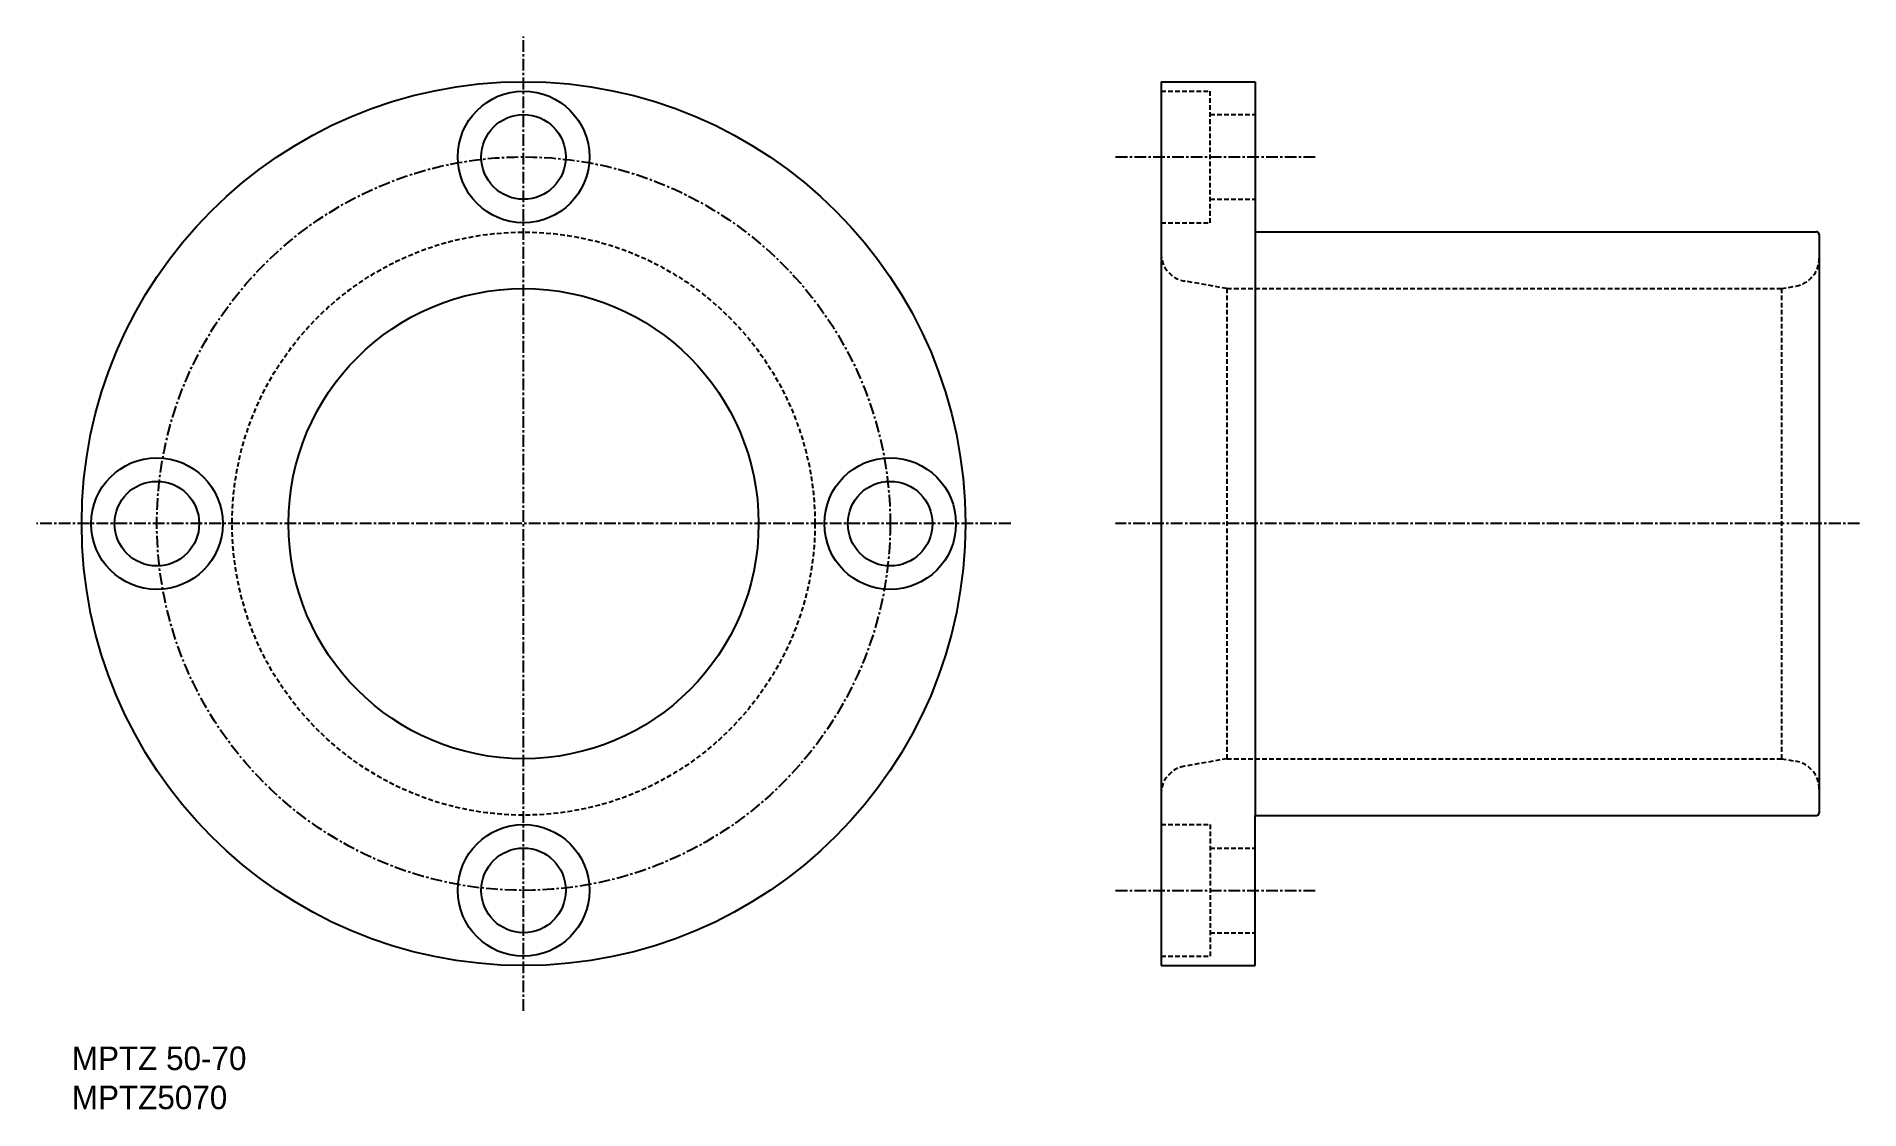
# Model space of a CAD drawing. Extents: x 20 to 213, y 37 to 151.
import ezdxf

# ---------------------------------------------------------------- set-up
doc = ezdxf.new("R2010")
doc.units = 0
doc.linetypes.add('CENTER', pattern=[2, 1.25, -0.25, 0.25, -0.25])
doc.linetypes.add('DASHED', pattern=[0.75, 0.5, -0.25])
doc.layers.get('0').update_dxf_attribs({"linetype": 'CONTINUOUS'})
doc.layers.add('CENTER', color=1, linetype='CENTER')

# ---------------------------------------------------------------- blocks, each defined once
blk = doc.blocks.new('A$C664A2192')
at = {"color": 3, "linetype": 'DASHED'}
for p, q in [((7, 25), (2.48, 25.8)), ((66, 25), (67.52, 25.27)), ((7, 25), (7, -25)), ((7, 25), (66, 25)), ((66, 25), (66, -25)), ((7, -25), (2.48, -25.8)), ((7, -25), (66, -25)), ((66, -25), (67.52, -25.27))]:
    blk.add_line(p, q, dxfattribs=at)
for centre, start, end in [((3, 28.75), 180, 260), ((67, 28.22), 280, 0), ((3, -28.75), 100, 180), ((67, -28.22), 0, 80)]:
    blk.add_arc(centre, 3, start, end, dxfattribs=at)

msp = doc.modelspace()

# ---------------------------------------------------------------- linework, layer by layer
at = {"color": 7, "linetype": 'CONTINUOUS'}
for p, q in [((139.15, 146.09), (149.15, 146.09)), ((139.15, 146.09), (139.15, 52.09)), ((149.15, 146.09), (149.15, 130.13)), ((149.15, 130.13), (208.85, 130.13)), ((149.15, 130.13), (149.15, 68.05)), ((209.15, 129.83), (209.15, 68.35)), ((149.15, 68.05), (208.85, 68.05)), ((149.15, 52.09), (149.15, 68.05)), ((139.15, 52.09), (149.15, 52.09))]:
    msp.add_line(p, q, dxfattribs=at)
at = {"color": 3, "linetype": 'DASHED'}
for p, q in [((139.15, 145.09), (144.35, 145.09)), ((144.35, 131.09), (144.35, 145.09)), ((144.35, 142.59), (149.15, 142.59)), ((144.35, 133.59), (149.15, 133.59)), ((139.15, 131.09), (144.35, 131.09)), ((139.15, 67.09), (144.35, 67.09)), ((144.35, 67.09), (144.35, 53.09)), ((144.35, 64.59), (149.15, 64.59)), ((144.35, 55.59), (149.15, 55.59)), ((139.15, 53.09), (144.35, 53.09))]:
    msp.add_line(p, q, dxfattribs=at)
at = {"color": 7, "linetype": 'CONTINUOUS'}
for centre, radius in [((71.33, 99.09), 47), ((71.33, 138.09), 7), ((71.33, 138.09), 4.5), ((71.33, 99.09), 25), ((32.33, 99.09), 7), ((110.33, 99.09), 7), ((32.33, 99.09), 4.5), ((110.33, 99.09), 4.5), ((71.33, 60.09), 7), ((71.33, 60.09), 4.5)]:
    msp.add_circle(centre, radius, dxfattribs=at)
at = {"color": 3, "linetype": 'DASHED'}
msp.add_circle((71.33, 99.09), 31, dxfattribs=at)
at = {"color": 7, "linetype": 'CONTINUOUS'}
for centre, start, end in [((208.85, 129.83), 0, 90), ((208.85, 68.35), 270, 0)]:
    msp.add_arc(centre, 0.3, start, end, dxfattribs=at)
at = {"layer": 'CENTER', "color": 1, "linetype": 'CENTER'}
for p, q in [((71.33, 47.27), (71.33, 150.9)), ((71.33, 47.27), (71.33, 150.9)), ((134.31, 138.09), (155.52, 138.09)), ((123.15, 99.09), (19.52, 99.09)), ((213.44, 99.09), (134.31, 99.09)), ((134.31, 60.09), (155.52, 60.09))]:
    msp.add_line(p, q, dxfattribs=at)
msp.add_circle((71.33, 99.09), 39, dxfattribs=at)

# ---------------------------------------------------------------- block references
msp.add_blockref('A$C664A2192', (139.15, 99.09))

# ---------------------------------------------------------------- texts
at = {"color": 7, "linetype": 'CONTINUOUS'}
for s, p in [('MPTZ 50-70', (23.28, 40.98)), ('MPTZ5070', (23.28, 36.82))]:
    msp.add_text(s, height=2.5, dxfattribs=at).set_placement(p)

doc.saveas('drawing.dxf')
